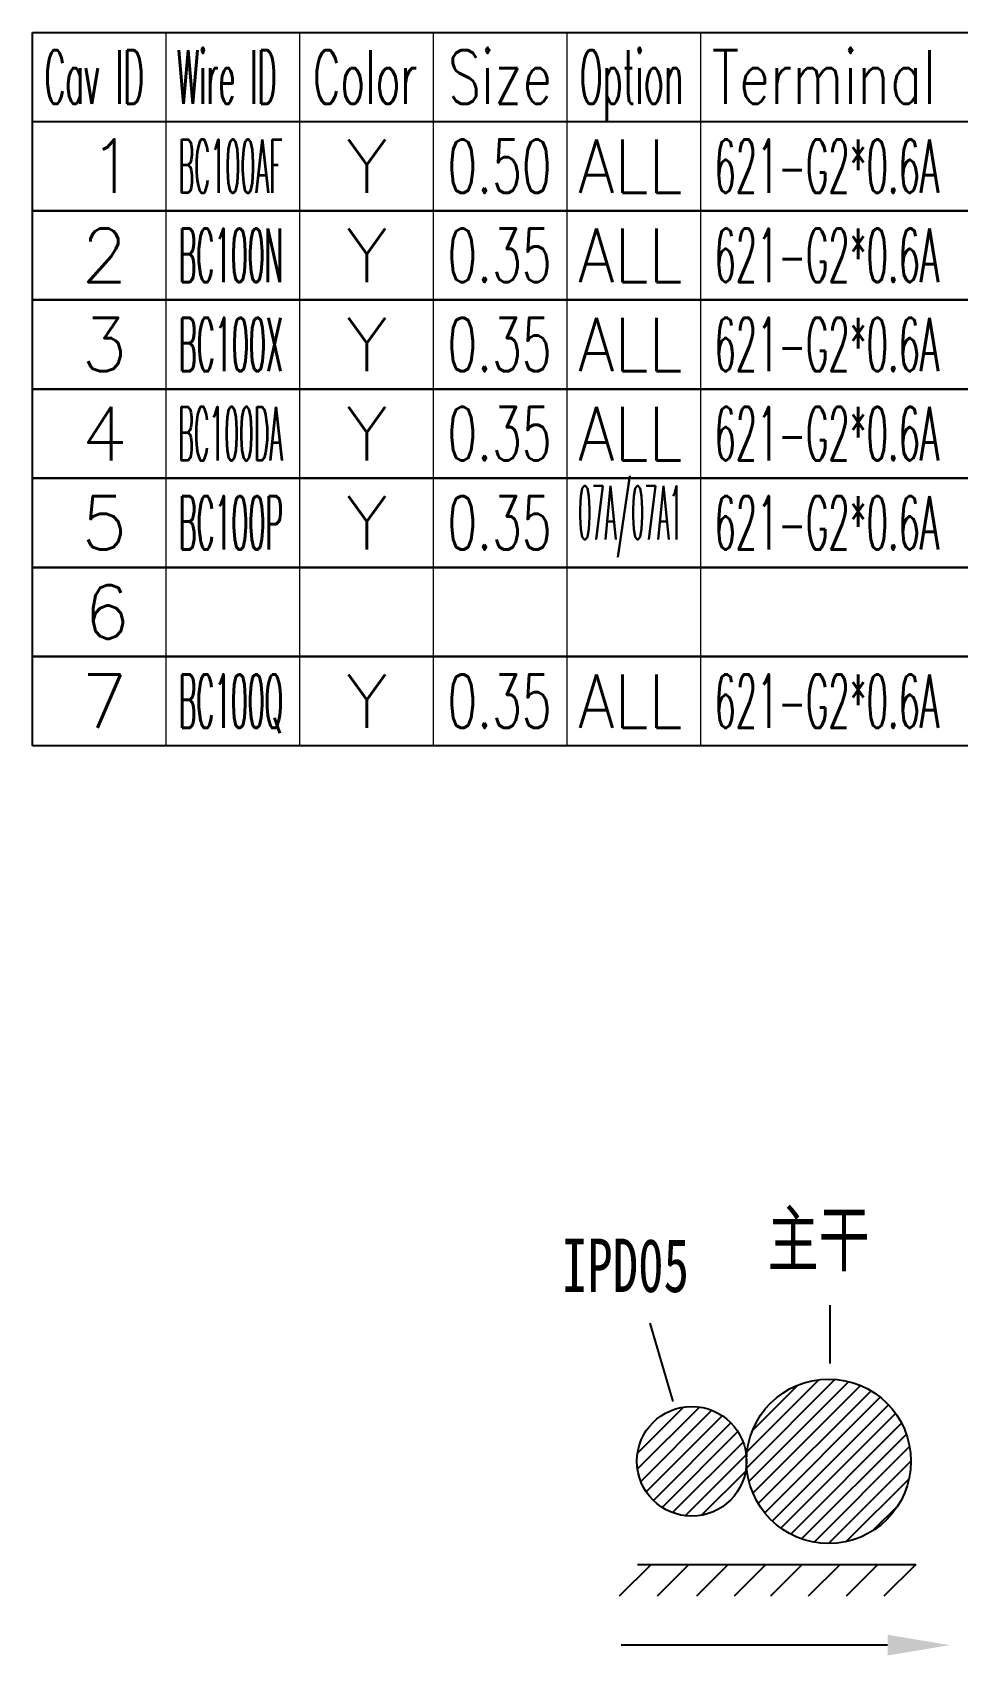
# Model space of a CAD drawing. Header units: inches. Extents: x 47316 to 59086, y 3141 to 11743.
# Drawn here: x 53816.6 to 53868.5, y 8660 to 8751 of the extents above; entities that cross this region are included whole.
import ezdxf

# ---------------------------------------------------------------- set-up
doc = ezdxf.new("R2010")
doc.units = ezdxf.units.IN
doc.header["$MEASUREMENT"] = 0
doc.layers.add('___SHELL', color=7, linetype='Continuous')
doc.styles.add('MtX_STFangsong', font='')
doc.styles.get("Standard").update_dxf_attribs({"font": ''})
doc.styles.get('MtX_STFangsong').set_extended_font_data('STFangsong')
doc.styles.get('Standard').set_extended_font_data('SimSun')

msp = doc.modelspace()

# ---------------------------------------------------------------- linework, layer by layer
at = {"color": 0, "linetype": 'Continuous', "lineweight": -2}
for p, q in [((53816.619, 8750.97), (53981.619, 8750.97)), ((53816.619, 8745.97), (53816.619, 8750.97)), ((53816.619, 8745.97), (53981.619, 8745.97))]:
    msp.add_line(p, q, dxfattribs=at)
at = {"color": 7, "linetype": 'Continuous', "lineweight": 15}
for p, q in [((53824.119, 8745.97), (53824.119, 8750.97)), ((53831.619, 8745.97), (53831.619, 8750.97)), ((53839.119, 8745.97), (53839.119, 8750.97)), ((53846.619, 8745.97), (53846.619, 8750.97)), ((53854.119, 8745.97), (53854.119, 8750.97))]:
    msp.add_line(p, q, dxfattribs=at)
at = {"color": 102, "linetype": 'Continuous', "lineweight": 15}
for p, q in [((53824.119, 8740.97), (53824.119, 8745.97)), ((53831.619, 8740.97), (53831.619, 8745.97)), ((53839.119, 8740.97), (53839.119, 8745.97)), ((53846.619, 8740.97), (53846.619, 8745.97)), ((53854.119, 8740.97), (53854.119, 8745.97)), ((53824.119, 8735.97), (53824.119, 8740.97)), ((53831.619, 8735.97), (53831.619, 8740.97)), ((53839.119, 8735.97), (53839.119, 8740.97)), ((53846.619, 8735.97), (53846.619, 8740.97)), ((53854.119, 8735.97), (53854.119, 8740.97)), ((53824.119, 8730.97), (53824.119, 8735.97)), ((53831.619, 8730.97), (53831.619, 8735.97)), ((53839.119, 8730.97), (53839.119, 8735.97)), ((53846.619, 8730.97), (53846.619, 8735.97)), ((53854.119, 8730.97), (53854.119, 8735.97)), ((53824.119, 8725.97), (53824.119, 8730.97)), ((53831.619, 8725.97), (53831.619, 8730.97)), ((53839.119, 8725.97), (53839.119, 8730.97)), ((53846.619, 8725.97), (53846.619, 8730.97)), ((53854.119, 8725.97), (53854.119, 8730.97)), ((53824.119, 8720.97), (53824.119, 8725.97)), ((53831.619, 8720.97), (53831.619, 8725.97)), ((53839.119, 8720.97), (53839.119, 8725.97)), ((53846.619, 8720.97), (53846.619, 8725.97)), ((53854.119, 8720.97), (53854.119, 8725.97)), ((53824.119, 8715.97), (53824.119, 8720.97)), ((53831.619, 8715.97), (53831.619, 8720.97)), ((53839.119, 8715.97), (53839.119, 8720.97)), ((53846.619, 8715.97), (53846.619, 8720.97)), ((53854.119, 8715.97), (53854.119, 8720.97)), ((53824.119, 8710.97), (53824.119, 8715.97)), ((53831.619, 8710.97), (53831.619, 8715.97)), ((53839.119, 8710.97), (53839.119, 8715.97)), ((53846.619, 8710.97), (53846.619, 8715.97)), ((53854.119, 8710.97), (53854.119, 8715.97))]:
    msp.add_line(p, q, dxfattribs=at)
at = {"color": 0, "lineweight": -2}
for p, q in [((53861.36, 8679.593), (53861.36, 8676.324)), ((53851.251, 8678.584), (53852.547, 8674.206))]:
    msp.add_line(p, q, dxfattribs=at)
at = {"color": 0, "linetype": 'Continuous', "lineweight": -2}
for points in [[(53816.619, 8740.97), (53816.619, 8745.97), (53899.119, 8745.97), (53899.119, 8740.97)], [(53816.619, 8735.97), (53816.619, 8740.97), (53899.119, 8740.97), (53899.119, 8735.97)], [(53816.619, 8730.97), (53816.619, 8735.97), (53899.119, 8735.97), (53899.119, 8730.97)], [(53816.619, 8725.97), (53816.619, 8730.97), (53899.119, 8730.97), (53899.119, 8725.97)], [(53816.619, 8720.97), (53816.619, 8725.97), (53899.119, 8725.97), (53899.119, 8720.97)], [(53816.619, 8715.97), (53816.619, 8720.97), (53899.119, 8720.97), (53899.119, 8715.97)], [(53816.619, 8710.97), (53816.619, 8715.97), (53899.119, 8715.97), (53899.119, 8710.97)]]:
    msp.add_lwpolyline(points, close=True, dxfattribs=at)
at = {"layer": '___SHELL', "color": 0, "lineweight": -2}
for p, q in [((53856.717, 8670.504), (53861.656, 8675.443)), ((53856.717, 8671.387), (53860.754, 8675.425)), ((53856.823, 8669.725), (53862.416, 8675.319)), ((53857.022, 8672.577), (53859.565, 8675.119)), ((53857.043, 8669.062), (53863.079, 8675.098)), ((53857.34, 8668.475), (53863.666, 8674.801)), ((53857.703, 8667.954), (53864.187, 8674.438)), ((53858.127, 8667.495), (53864.647, 8674.014)), ((53850.565, 8670.416), (53854.039, 8673.889)), ((53850.57, 8671.305), (53853.15, 8673.885)), ((53850.75, 8669.717), (53854.738, 8673.705)), ((53851.054, 8669.137), (53855.318, 8673.401)), ((53858.612, 8667.095), (53865.046, 8673.53)), ((53851.454, 8668.653), (53855.802, 8673.001)), ((53851.945, 8668.26), (53856.195, 8672.51)), ((53859.159, 8666.758), (53865.383, 8672.983)), ((53859.775, 8666.491), (53865.65, 8672.366)), ((53852.534, 8667.965), (53856.49, 8671.921)), ((53860.475, 8666.307), (53865.835, 8671.666)), ((53853.245, 8667.792), (53856.663, 8671.21)), ((53861.285, 8666.233), (53865.908, 8670.856)), ((53854.156, 8667.819), (53856.636, 8670.299)), ((53862.274, 8666.338), (53865.804, 8669.868)), ((53863.777, 8666.957), (53865.185, 8668.365)), ((53851.323, 8665.054), (53849.541, 8663.273)), ((53850.559, 8665.054), (53866.172, 8665.054)), ((53853.444, 8665.054), (53851.662, 8663.273)), ((53855.65, 8665.054), (53853.869, 8663.273)), ((53857.771, 8665.054), (53855.99, 8663.273)), ((53859.808, 8665.054), (53858.026, 8663.273)), ((53861.93, 8665.054), (53860.148, 8663.273)), ((53864.051, 8665.054), (53862.269, 8663.273)), ((53866.172, 8665.054), (53864.39, 8663.273))]:
    msp.add_line(p, q, dxfattribs=at)
at = {"layer": '___SHELL'}
msp.add_line((53864.592, 8660.536), (53849.644, 8660.536), dxfattribs=at)
at = {"layer": '___SHELL', "color": 0, "lineweight": -2}
for centre, radius in [((53861.296, 8670.845), 4.612), ((53853.61, 8670.845), 3.075)]:
    msp.add_circle(centre, radius, dxfattribs=at)
at = {"layer": '___SHELL'}
msp.add_solid([(53864.592, 8661.119), (53868.092, 8660.536), (53864.592, 8659.952)], dxfattribs=at)

# ---------------------------------------------------------------- texts
at = {"color": 0, "lineweight": -2, "style": 'MtX_STFangsong', "width": 0.7}
for s, p in [('主干', (53857.865, 8681.813)), ('IPD05', (53846.314, 8680.335))]:
    msp.add_text(s, height=3, rotation=360, dxfattribs=at).set_placement(p)
at = {"color": 7, "linetype": 'Continuous', "lineweight": 15, "char_height": 3, "attachment_point": 1}
for s, insert, width in [('\\Fromans.shx;\\W0.4292452830;\\T1.0000000000;\\o\\lCav ID', (53817.303, 8749.97), 6.5), ('\\Fromans.shx;\\W0.4026548673;\\T1.0000000000;\\o\\lWire ID', (53824.734, 8749.97), 6.5), ('\\Fromans.shx;\\W0.5687500000;\\T1.0000000000;\\o\\lColor', (53832.363, 8749.97), 6.5), ('\\Fromans.shx;\\W0.7222222222;\\T1.0000000000;\\o\\lSize', (53839.929, 8749.97), 6.5), ('\\Fromans.shx;\\W0.4595959596;\\T1.0000000000;\\o\\lOption', (53847.316, 8749.97), 6.5), ('\\Fromans.shx;\\W0.7480916031;\\T1.0000000000;\\o\\lTerminal', (53854.726, 8749.97), 14), ('\\Fromans.shx;\\W1.0000000000;\\T1.0000000000;\\o\\l1', (53819.798, 8744.97), 2.85714), ('\\Fromans.shx;\\W1.0000000000;\\T1.0000000000;\\o\\l2', (53819.369, 8739.97), 2.85714), ('\\Fromans.shx;\\W1.0000000000;\\T1.0000000000;\\o\\l3', (53819.369, 8734.97), 2.85714), ('\\Fromans.shx;\\W1.0000000000;\\T1.0000000000;\\o\\l4', (53819.369, 8729.97), 2.85714), ('\\Fromans.shx;\\W1.0000000000;\\T1.0000000000;\\o\\l5', (53819.369, 8724.97), 2.85714), ('\\Fromans.shx;\\W1.0000000000;\\T1.0000000000;\\o\\l6', (53819.512, 8719.97), 2.85714), ('\\Fromans.shx;\\W1.0000000000;\\T1.0000000000;\\o\\l7', (53819.369, 8714.97), 2.85714)]:
    msp.add_mtext(s, dxfattribs=dict(at, insert=insert, width=width))
at = {"color": 21, "linetype": 'Continuous', "lineweight": 15, "char_height": 3, "attachment_point": 1}
for s, insert, width in [('\\Fromans.shx;\\W0.3297101449;\\T1.0000000000;\\o\\lBC100AF', (53824.808, 8744.97), 6.5), ('\\Fromans.shx;\\W0.6500000000;\\T1.0000000000;\\o\\l0.50', (53839.898, 8744.97), 6.5), ('\\Fromans.shx;\\W0.4644549763;\\T1.0000000000;\\o\\l621-G2*0.6A', (53854.885, 8744.97), 14), ('\\Fromans.shx;\\W0.3669354839;\\T1.0000000000;\\o\\lBC100N', (53824.829, 8739.97), 6.5), ('\\Fromans.shx;\\W0.6500000000;\\T1.0000000000;\\o\\l0.35', (53839.898, 8739.97), 6.5), ('\\Fromans.shx;\\W0.4644549763;\\T1.0000000000;\\o\\l621-G2*0.6A', (53854.885, 8739.97), 14), ('\\Fromans.shx;\\W0.3729508197;\\T1.0000000000;\\o\\lBC100X', (53824.832, 8734.97), 6.5), ('\\Fromans.shx;\\W0.6500000000;\\T1.0000000000;\\o\\l0.35', (53839.898, 8734.97), 6.5), ('\\Fromans.shx;\\W0.4644549763;\\T1.0000000000;\\o\\l621-G2*0.6A', (53854.885, 8734.97), 14), ('\\Fromans.shx;\\W0.3226950355;\\T1.0000000000;\\o\\lBC100DA', (53824.804, 8729.97), 6.5), ('\\Fromans.shx;\\W0.6500000000;\\T1.0000000000;\\o\\l0.35', (53839.898, 8729.97), 6.5), ('\\Fromans.shx;\\W0.4644549763;\\T1.0000000000;\\o\\l621-G2*0.6A', (53854.885, 8729.97), 14), ('\\Fromans.shx;\\W0.3699186992;\\T1.0000000000;\\o\\lBC100P', (53824.831, 8724.97), 6.5), ('\\Fromans.shx;\\W0.6500000000;\\T1.0000000000;\\o\\l0.35', (53839.898, 8724.97), 6.5), ('\\Fromans.shx;\\W0.4644549763;\\T1.0000000000;\\o\\l621-G2*0.6A', (53854.885, 8724.97), 14), ('\\Fromans.shx;\\W0.3669354839;\\T1.0000000000;\\o\\lBC100Q', (53824.829, 8714.97), 6.5), ('\\Fromans.shx;\\W0.6500000000;\\T1.0000000000;\\o\\l0.35', (53839.898, 8714.97), 6.5), ('\\Fromans.shx;\\W0.4644549763;\\T1.0000000000;\\o\\l621-G2*0.6A', (53854.885, 8714.97), 14)]:
    msp.add_mtext(s, dxfattribs=dict(at, insert=insert, width=width))
at = {"color": 140, "linetype": 'Continuous', "lineweight": 15, "char_height": 3, "attachment_point": 1}
for s, insert, width in [('\\Fromans.shx;\\W1.0000000000;\\T1.0000000000;\\o\\lY', (53834.226, 8744.97), 2.57143), ('\\Fromans.shx;\\W0.8750000000;\\T1.0000000000;\\o\\lALL', (53847.244, 8744.97), 6.5), ('\\Fromans.shx;\\W1.0000000000;\\T1.0000000000;\\o\\lY', (53834.226, 8739.97), 2.57143), ('\\Fromans.shx;\\W0.8750000000;\\T1.0000000000;\\o\\lALL', (53847.244, 8739.97), 6.5), ('\\Fromans.shx;\\W1.0000000000;\\T1.0000000000;\\o\\lY', (53834.226, 8734.97), 2.57143), ('\\Fromans.shx;\\W0.8750000000;\\T1.0000000000;\\o\\lALL', (53847.244, 8734.97), 6.5), ('\\Fromans.shx;\\W1.0000000000;\\T1.0000000000;\\o\\lY', (53834.226, 8729.97), 2.57143), ('\\Fromans.shx;\\W0.8750000000;\\T1.0000000000;\\o\\lALL', (53847.244, 8729.97), 6.5), ('\\Fromans.shx;\\W0.2879746835;\\T1.0000000000;\\o\\l07A/07A1', (53847.243, 8725.541), 6.5), ('\\Fromans.shx;\\W1.0000000000;\\T1.0000000000;\\o\\lY', (53834.226, 8724.97), 2.57143), ('\\Fromans.shx;\\W1.0000000000;\\T1.0000000000;\\o\\lY', (53834.226, 8714.97), 2.57143), ('\\Fromans.shx;\\W0.8750000000;\\T1.0000000000;\\o\\lALL', (53847.244, 8714.97), 6.5)]:
    msp.add_mtext(s, dxfattribs=dict(at, insert=insert, width=width))

doc.saveas('drawing.dxf')
